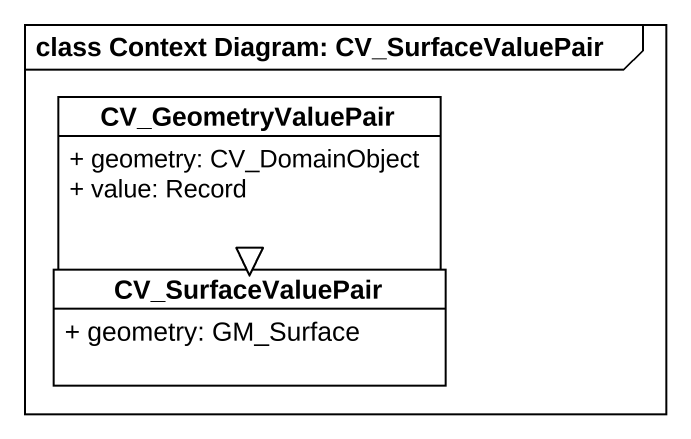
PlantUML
@startuml
mainframe class Context Diagram: CV_SurfaceValuePair
hide circle
hide empty members
skinparam classAttributeIconSize 0
class CV_GeometryValuePair {
  + geometry: CV_DomainObject
  + value: Record
}
class CV_SurfaceValuePair {
  + geometry: GM_Surface
}
CV_SurfaceValuePair -up-|> CV_GeometryValuePair
@enduml
